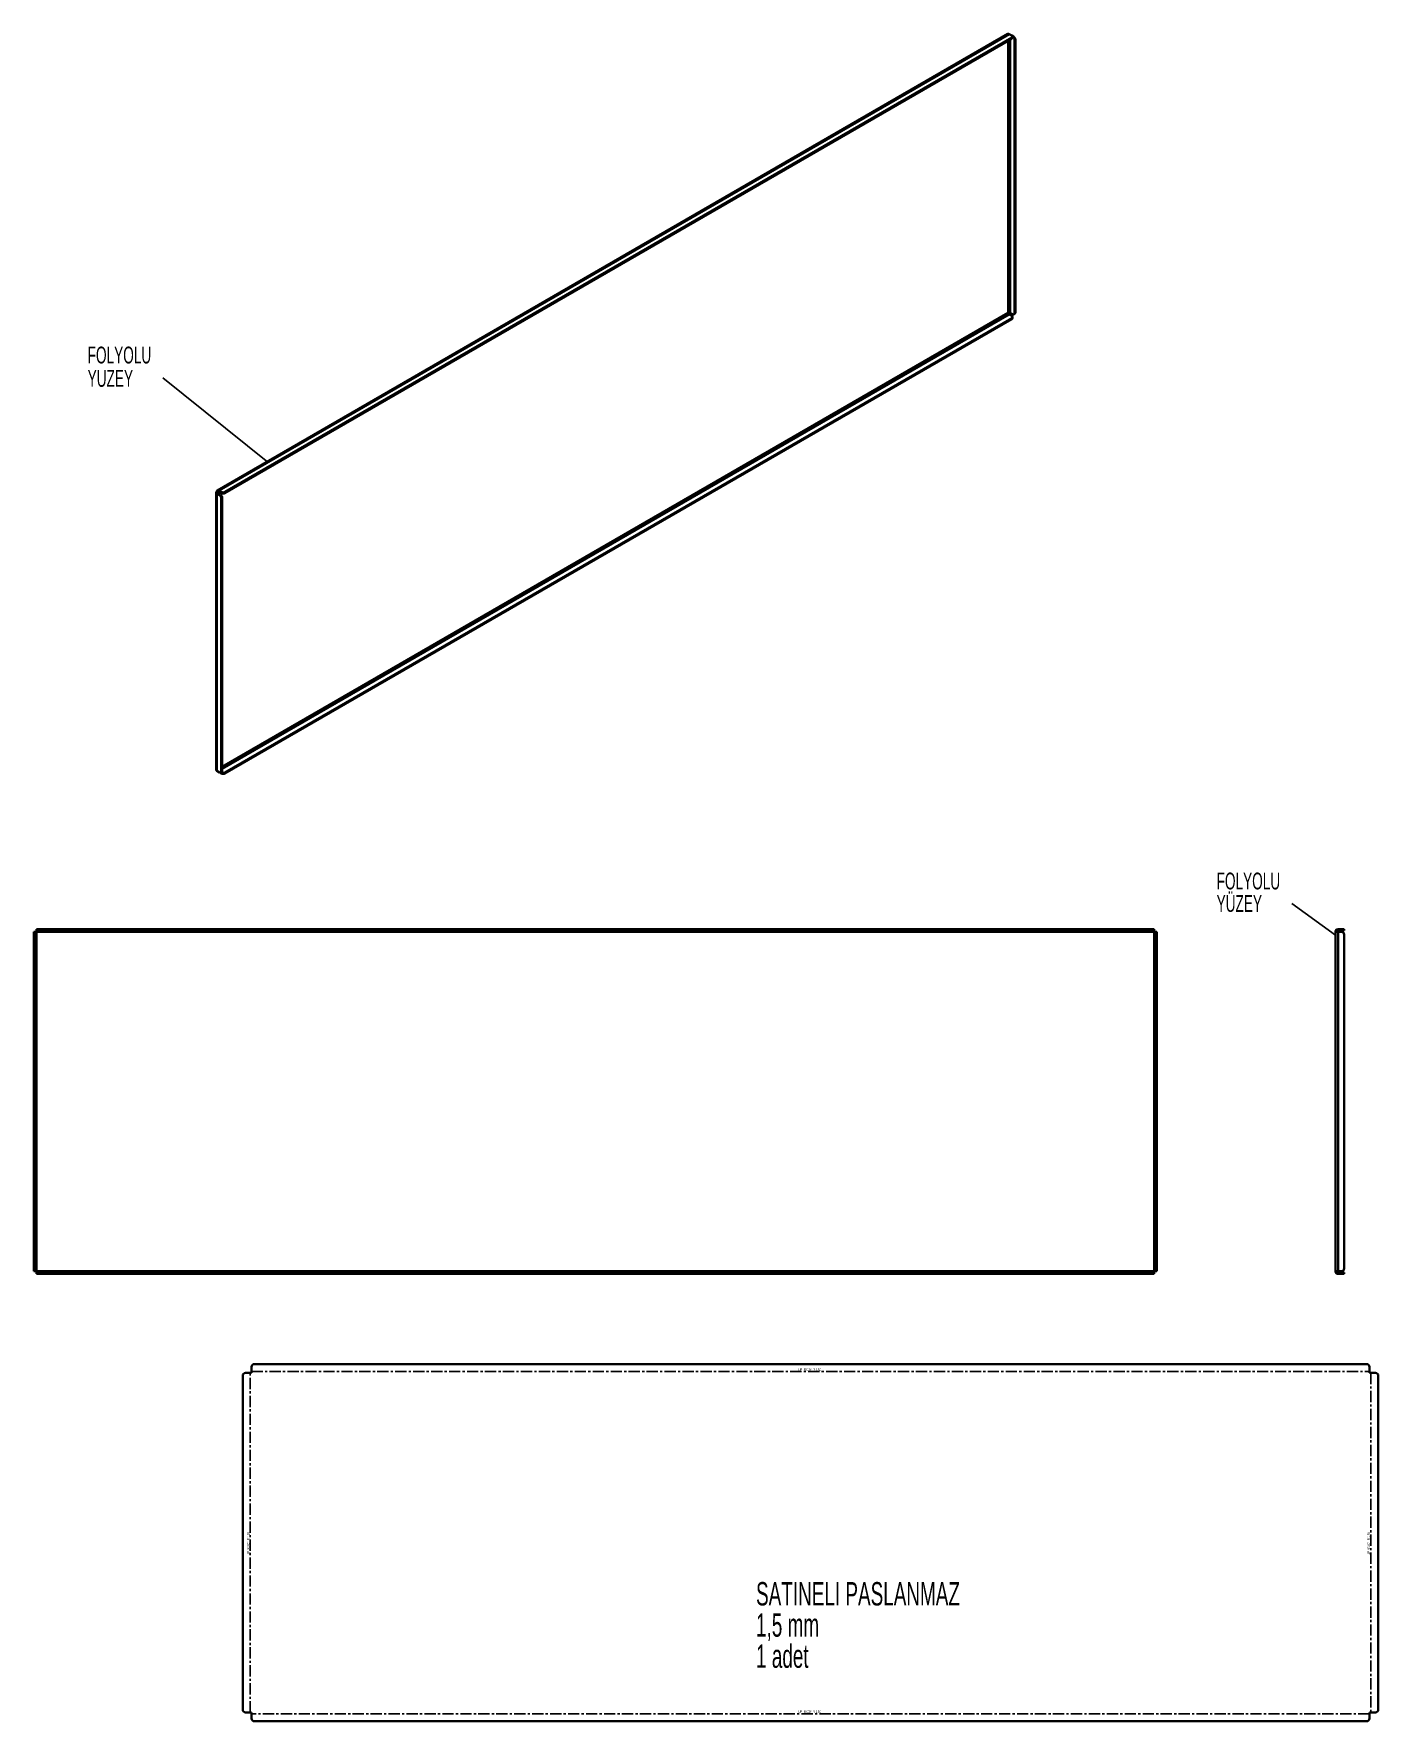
# Model space of a CAD drawing. Header units: millimetres. Extents: x -479 to 1043, y -157 to 1752.
import ezdxf

# ---------------------------------------------------------------- set-up
doc = ezdxf.new("R2010")
doc.units = ezdxf.units.MM
doc.linetypes.add('CENTERX2', pattern=[20.32, 12.7, -2.54, 2.54, -2.54])
doc.styles.add('SLDTEXTSTYLE0', font='TXT', dxfattribs={"width": 0.605})
doc.dimstyles.new('SLDDIMSTYLE0', dxfattribs={"dimtxt": 0.18, "dimasz": 3, "dimexe": 0, "dimexo": 0.0625, "dimgap": 0, "dimtad": 0, "dimtih": 1, "dimtoh": 1, "dimdec": 0, "dimrnd": 1e-09, "dimzin": 0, "dimdsep": 46, "dimtxsty": 'Standard', "dimsah": 1, "dimcen": 0.09, "dimadec": 0, "dimazin": 0, "dimtfac": 3, "dimtdec": 0, "dimtofl": 0, "dimtmove": 0, "dimatfit": 3, "dimfxl": 1, "dimfrac": 2, "dimtolj": 1, "dimtzin": 0, "dimarcsym": 0})

# ---------------------------------------------------------------- blocks, each defined once
blk = doc.blocks.new('SW_NOTE_0')
at = {"color": 0, "linetype": 'Continuous', "lineweight": 0, "attachment_point": 1, "style": 'SLDTEXTSTYLE0'}
for s, insert, char_height in [('SATINELI PASLANMAZ', (0, 34.1), 26.458), ('1,5 mm', (0, -1.2), 26.46), ('1 adet', (0, -36.4), 26.46)]:
    blk.add_mtext(s, dxfattribs=dict(at, insert=insert, char_height=char_height))
blk = doc.blocks.new('SW_NOTE_0_1')
at = {"color": 0, "linetype": 'Continuous', "lineweight": 0, "char_height": 19.05, "attachment_point": 1, "style": 'SLDTEXTSTYLE0'}
for s, insert in [('FOLYOLU', (-85.1, 34.8)), ('YÜZEY', (-85.1, 9.4))]:
    blk.add_mtext(s, dxfattribs=dict(at, insert=insert))
blk = doc.blocks.new('SW_NOTE_0_2')
at = {"color": 0, "linetype": 'Continuous', "lineweight": 0, "char_height": 19.05, "attachment_point": 1, "style": 'SLDTEXTSTYLE0'}
for s, insert in [('FOLYOLU', (-85.2, 35.2)), ('YUZEY', (-85.2, 8.8))]:
    blk.add_mtext(s, dxfattribs=dict(at, insert=insert))

msp = doc.modelspace()

# ---------------------------------------------------------------- linework, layer by layer
at = {"color": 7, "linetype": 'Continuous', "lineweight": 35}
for p, q in [((623.6, 1751.9), (-270.9, 1235.5)), ((-269.4, 1235.4), (625.1, 1751.7)), ((-262.4, 1233.7), (627.9, 1747.7)), ((-262.4, 1232.5), (627.9, 1746.4)), ((624, 1436.4), (624, 1744.2)), ((627.9, 1750.1), (625.1, 1751.7)), ((626.1, 1436.4), (626.1, 1745.4)), ((627.9, 1750.1), (630, 1748.9)), ((627.9, 1746.4), (627.9, 1747.7)), ((628.8, 1747.7), (628.8, 1748.9)), ((628.8, 1748.4), (628.9, 1748.3)), ((628.9, 1748.3), (630, 1748.9)), ((632.1, 1745.2), (631.1, 1744.6)), ((631.1, 1744.6), (631.1, 1435.9)), ((632.1, 1745.2), (632.1, 1436.6)), ((624, 1436.4), (-265.5, 922.8)), ((-265.5, 920.4), (625.1, 1434.5)), ((625.1, 1434.5), (627.9, 1432.9)), ((628.9, 1434.7), (626.1, 1436.4)), ((630.4, 1434.6), (631.5, 1435.2)), ((631.1, 1435.9), (632.1, 1436.6)), ((627.9, 1430.4), (-262.4, 916.5)), ((627.9, 1429.2), (-262.4, 915.3)), ((627.9, 1429.2), (627.9, 1430.4)), ((628.8, 1430.4), (628.8, 1431.7)), ((-272.4, 1232.9), (-272.4, 919.4)), ((-270.5, 1233.5), (-271.6, 1234.1)), ((-270.5, 1232.3), (-271.6, 1231.7)), ((-271.6, 918.1), (-271.6, 1231.7)), ((-268.7, 1230.1), (-271.6, 1231.7)), ((-270.5, 1233.5), (-269.4, 1234.1)), ((-270.5, 1233.5), (-270.5, 1232.3)), ((-267.7, 1230.7), (-270.5, 1232.3)), ((-269.4, 1235.4), (-266.6, 1233.7)), ((-269.4, 1234.1), (-269.4, 1235.4)), ((-269.4, 1234.1), (-266.6, 1232.5)), ((-268.7, 1230.1), (-267.7, 1230.7)), ((-266.6, 1232.5), (-266.6, 1233.7)), ((-265.5, 1227), (-266.6, 1226.4)), ((-266.6, 917.7), (-266.6, 1226.4)), ((-265.5, 918.3), (-265.5, 1227)), ((-262.4, 1233.7), (-262.4, 1232.5)), ((-271.6, 918.1), (-268.7, 916.5)), ((-269.4, 916.9), (-269.4, 916.9)), ((-266.6, 915.3), (-269.4, 916.9)), ((-267.2, 916.4), (-266.2, 917)), ((-266.6, 916.5), (-266.8, 916.6)), ((-266.6, 917.7), (-265.5, 918.3)), ((-266.6, 915.3), (-266.6, 916.5)), ((-262.4, 916.5), (-262.4, 915.3)), ((-478.8, 736.1), (-477.3, 736.1)), ((-478.8, 733.1), (-478.8, 736.1)), ((-478.8, 355.1), (-478.8, 733.1)), ((-477.3, 733.1), (-478.8, 733.1)), ((-477.3, 736.1), (-477.3, 733.1)), ((-475.8, 736.1), (-477.3, 736.1)), ((-477.3, 355.1), (-477.3, 733.1)), ((-475.8, 737.6), (-475.8, 739.1)), ((-475.8, 739.1), (-472.8, 739.1)), ((-472.8, 737.6), (-475.8, 737.6)), ((-475.8, 737.6), (-475.8, 736.1)), ((-475.8, 736.1), (789.2, 736.1)), ((-475.8, 736.1), (-475.8, 352.1)), ((-472.8, 739.1), (-472.8, 737.6)), ((-472.8, 739.1), (786.2, 739.1)), ((-472.8, 737.6), (786.2, 737.6)), ((786.2, 737.6), (786.2, 739.1)), ((786.2, 739.1), (789.2, 739.1)), ((789.2, 737.6), (786.2, 737.6)), ((789.2, 739.1), (789.2, 737.6)), ((789.2, 736.1), (789.2, 737.6)), ((789.2, 352.1), (789.2, 736.1)), ((790.7, 736.1), (789.2, 736.1)), ((790.7, 733.1), (790.7, 736.1)), ((790.7, 736.1), (792.2, 736.1)), ((792.2, 733.1), (790.7, 733.1)), ((790.7, 733.1), (790.7, 355.1)), ((792.2, 736.1), (792.2, 733.1)), ((792.2, 733.1), (792.2, 355.1)), ((994.2, 736.1), (997.2, 736.1)), ((994.2, 736.1), (994.2, 352.1)), ((997.2, 737.6), (997.2, 739.1)), ((997.2, 739.1), (1001.2, 739.1)), ((997.2, 737.6), (1001.2, 737.6)), ((997.2, 352.1), (997.2, 736.1)), ((1001.2, 736.1), (997.2, 736.1)), ((1001.2, 737.6), (1001.2, 739.1)), ((1001.2, 739.1), (1004.2, 739.1)), ((1004.2, 737.6), (1001.2, 737.6)), ((1004.2, 739.1), (1004.2, 737.6)), ((1004.2, 355.1), (1004.2, 733.1)), ((-478.8, 355.1), (-477.3, 355.1)), ((-478.8, 352.1), (-478.8, 355.1)), ((-477.3, 352.1), (-478.8, 352.1)), ((-477.3, 355.1), (-477.3, 352.1)), ((-477.3, 352.1), (-475.8, 352.1)), ((-475.8, 352.1), (-475.8, 350.6)), ((789.2, 352.1), (-475.8, 352.1)), ((-475.8, 349.1), (-475.8, 350.6)), ((-475.8, 350.6), (-472.8, 350.6)), ((-472.8, 349.1), (-475.8, 349.1)), ((-472.8, 350.6), (-472.8, 349.1)), ((786.2, 350.6), (-472.8, 350.6)), ((786.2, 349.1), (-472.8, 349.1)), ((786.2, 349.1), (786.2, 350.6)), ((786.2, 350.6), (789.2, 350.6)), ((789.2, 349.1), (786.2, 349.1)), ((789.2, 350.6), (789.2, 352.1)), ((789.2, 352.1), (790.7, 352.1)), ((789.2, 350.6), (789.2, 349.1)), ((790.7, 352.1), (790.7, 355.1)), ((790.7, 355.1), (792.2, 355.1)), ((792.2, 352.1), (790.7, 352.1)), ((792.2, 355.1), (792.2, 352.1)), ((997.2, 352.1), (994.2, 352.1)), ((997.2, 352.1), (1001.2, 352.1)), ((997.2, 350.6), (997.2, 349.1)), ((1001.2, 350.6), (997.2, 350.6)), ((1001.2, 349.1), (997.2, 349.1)), ((1001.2, 349.1), (1001.2, 350.6)), ((1001.2, 350.6), (1004.2, 350.6)), ((1004.2, 349.1), (1001.2, 349.1)), ((1004.2, 350.6), (1004.2, 349.1)), ((-242.3, -143.9), (-242.3, 234.1)), ((-232.3, 237.1), (-239.3, 237.1)), ((-232.3, 244.1), (-232.3, 237.1)), ((-229.3, 247.1), (1029.7, 247.1)), ((1032.7, 237.1), (1032.7, 244.1)), ((1039.7, 237.1), (1032.7, 237.1)), ((1042.7, 234.1), (1042.7, -143.9)), ((-239.3, -146.9), (-232.3, -146.9)), ((-232.3, -146.9), (-232.3, -153.9)), ((1032.7, -146.9), (1039.7, -146.9)), ((1032.7, -153.9), (1032.7, -146.9)), ((1029.7, -156.9), (-229.3, -156.9))]:
    msp.add_line(p, q, dxfattribs=at)
at = {"color": 7, "linetype": 'CENTERX2'}
for p, q in [((-233.8, -146.9), (-233.8, 237.1)), ((-232.3, 238.6), (1032.7, 238.6)), ((1034.2, 237.1), (1034.2, -146.9)), ((1032.7, -148.4), (-232.3, -148.4))]:
    msp.add_line(p, q, dxfattribs=at)
at = {"color": 7, "linetype": 'Continuous', "lineweight": 35}
for centre, radius, start, end in [((624.2, 1750.5), 1.51, 54.3824, 114.3071), ((627.4, 1748.9), 1.31, 290.7834, 69.2166), ((627.3, 1747.8), 1.51, 294.3747, 354.3052), ((626.5, 1744.4), 4.61, 2.6055, 57.3945), ((627.5, 1745), 4.61, 2.6055, 57.3945), ((625.1, 1434.3), 2.31, 62.6097, 117.3903), ((626.3, 1436.5), 2.31, 182.6055, 237.3945), ((627.4, 1431.7), 1.31, 290.7834, 69.2166), ((629.8, 1435.7), 1.31, 230.7967, 9.214), ((630.7, 1436.4), 1.44, 304.0564, 7.2558), ((627.3, 1430.6), 1.51, 294.3747, 354.3052), ((-271.1, 1232.9), 1.31, 110.7834, 249.2166), ((-270.3, 1234.4), 1.31, 50.7967, 189.214), ((-270.3, 1232.9), 0.655, 110.7834, 249.2166), ((-269.8, 1233.6), 0.655, 50.7967, 189.214), ((-271.2, 1226.2), 4.61, 2.6055, 57.3945), ((-270.1, 1226.8), 4.61, 2.6055, 57.3945), ((-264.5, 1237.8), 4.61, 242.6097, 297.3903), ((-264.5, 1236.6), 4.61, 242.6097, 297.3903), ((-270.9, 919.5), 1.51, 185.6948, 245.6253), ((-267.9, 917.5), 1.31, 230.7967, 9.214), ((-264.5, 920.6), 4.61, 242.6097, 297.3903), ((-267, 918.2), 1.44, 304.0564, 7.2558), ((-264.5, 919.4), 4.61, 242.6097, 297.3903), ((997.2, 736.1), 3, 90, 180), ((997.2, 736.1), 1.5, 90, 180), ((1001.2, 733.1), 3, 0, 90), ((997.2, 352.1), 3, 180, 270), ((997.2, 352.1), 1.5, 180, 270), ((1001.2, 355.1), 3, 270, 0), ((-239.3, 234.1), 3, 90, 180), ((-229.3, 244.1), 3, 90, 180), ((1029.7, 244.1), 3, 0, 90), ((1039.7, 234.1), 3, 0, 90), ((-239.3, -143.9), 3, 180, 270), ((1039.7, -143.9), 3, 270, 0), ((-229.3, -153.9), 3, 180, 270), ((1029.7, -153.9), 3, 270, 0)]:
    msp.add_arc(centre, radius, start, end, dxfattribs=at)

# ---------------------------------------------------------------- block references
at = {"color": 7, "linetype": 'Continuous', "lineweight": 0}
for name, p in [('SW_NOTE_0_2', (-332.6, 1362.9)), ('SW_NOTE_0_1', (944.9, 768.3)), ('SW_NOTE_0', (338.6, -33.6))]:
    msp.add_blockref(name, p, dxfattribs=at)

# ---------------------------------------------------------------- texts
at = {"color": 7, "linetype": 'Continuous', "lineweight": 0, "char_height": 3, "attachment_point": 2, "style": 'SLDTEXTSTYLE0'}
for insert in [(399.3, 242.4), (399.3, -144.6)]:
    msp.add_mtext('UP  90.00°  R 1.50', dxfattribs=dict(at, insert=insert))
at = {"color": 7, "linetype": 'Continuous', "lineweight": 0, "char_height": 3, "attachment_point": 2, "rotation": 90, "style": 'SLDTEXTSTYLE0'}
for insert in [(-237.5, 44.2), (1030.5, 44.2)]:
    msp.add_mtext('UP  90.00°  R 1.50', dxfattribs=dict(at, insert=insert))

# ---------------------------------------------------------------- leaders
at = {"color": 7, "linetype": 'Continuous', "lineweight": 0}
for points in [[(-213.8, 1267.5), (-332.6, 1362.9)], [(994.2, 732.5), (944.9, 768.3)]]:
    msp.add_leader(points, dimstyle='SLDDIMSTYLE0', dxfattribs=at)

doc.saveas('drawing.dxf')
